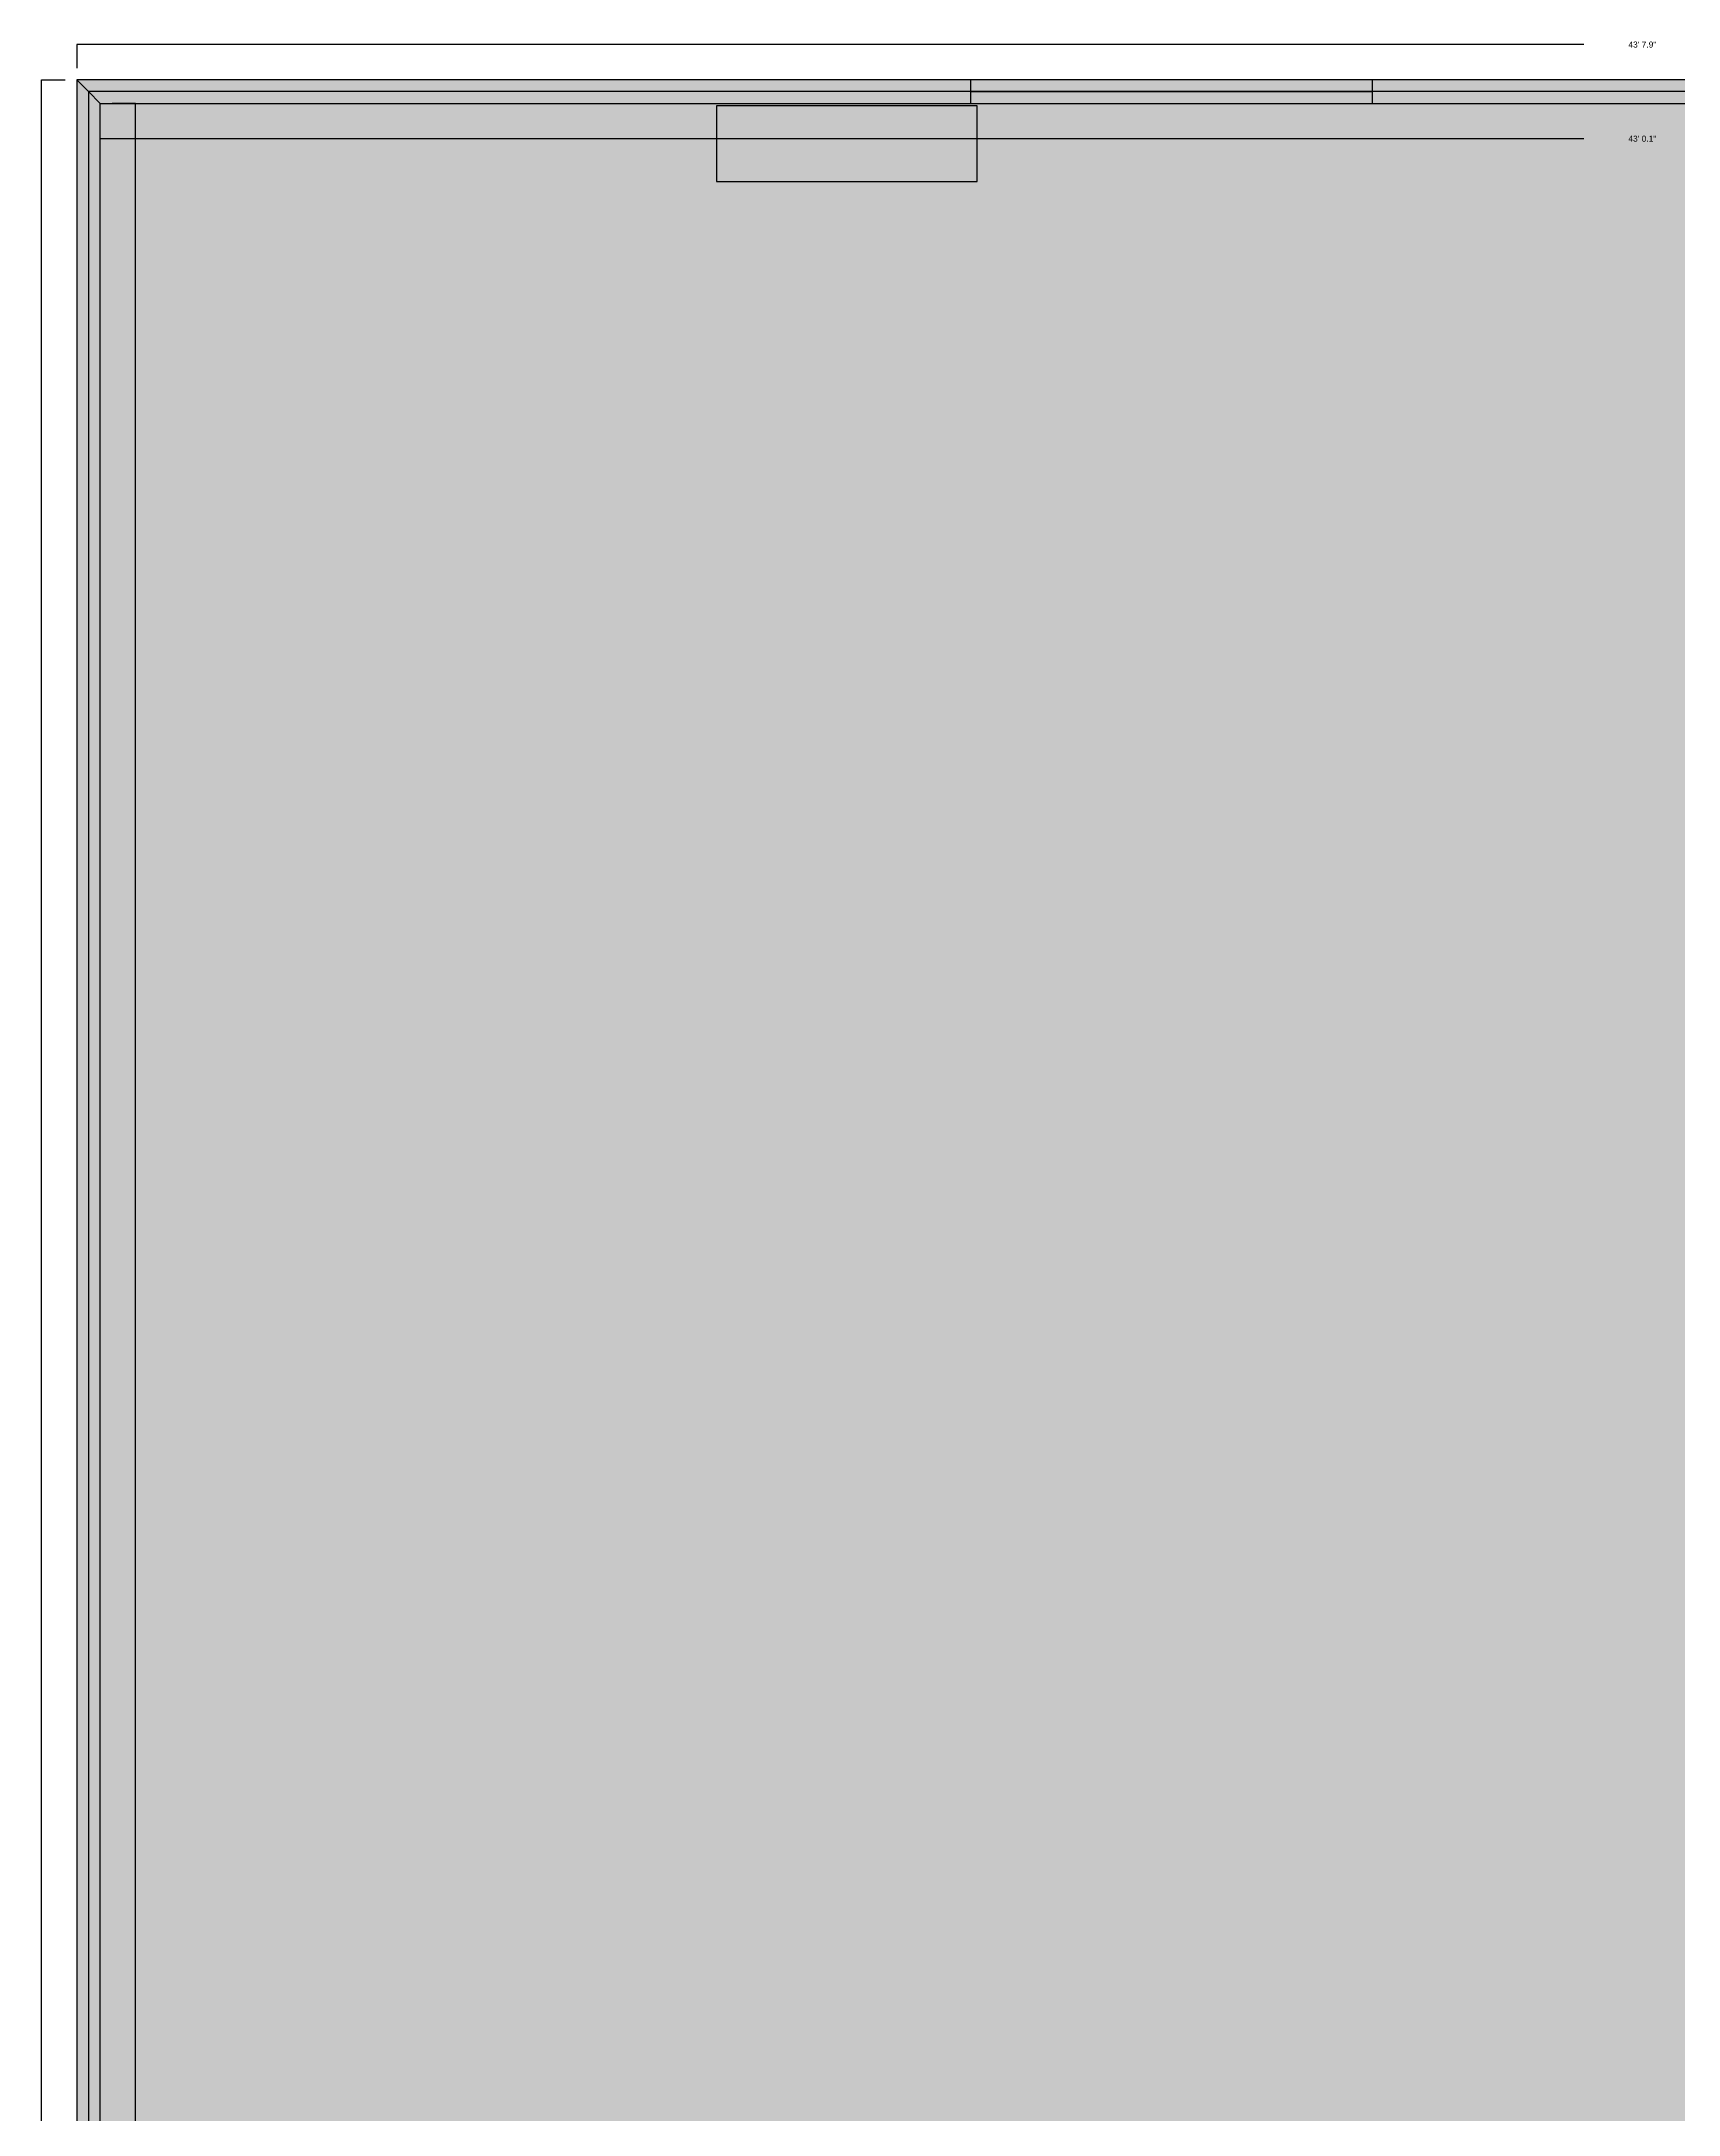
# Model space of a CAD drawing. Header units: feet. Extents: x -25 to 25.8, y -50.2 to 49.7.
# Drawn here: x -24.83 to -2, y 15.77 to 44.69 of the extents above; entities that cross this region are included whole.
import ezdxf

# ---------------------------------------------------------------- set-up
doc = ezdxf.new("R2010")
doc.units = ezdxf.units.FT
doc.header["$MEASUREMENT"] = 0
for name, color, linetype in [('Poly-DimensionsExterior', 255, 'Continuous'), ('Poly-DimensionsInterior', 250, 'Continuous'), ('Poly-Furniture', 45, 'Continuous'), ('Poly-RoomsHatch', 31, 'Continuous'), ('Poly-Walls', 8, 'Continuous'), ('Poly-WallsHatch', 8, 'Continuous'), ('Poly-Windows', 8, 'Continuous')]:
    doc.layers.add(name, color=color, linetype=linetype)
doc.styles.get("Standard").update_dxf_attribs({"font": 'arial.ttf'})

msp = doc.modelspace()

# ---------------------------------------------------------------- hatches: boundary and pattern name
at = {"layer": 'Poly-RoomsHatch'}
h = msp.add_hatch(color=31, dxfattribs=at)
h.dxf.hatch_style = 1
h.paths.add_polyline_path([(-24.173708, -43.991288), (-23.057588, -43.991288), (24.173711, -43.991288), (24.173711, 14.845408), (23.069678, 14.845408), (23.069678, 17.541728), (24.126598, 17.541728), (24.126598, 35.428625), (19.160236, 35.428625), (19.160236, 43.991289), (-24.173708, 43.991289)])
at = {"layer": 'Poly-WallsHatch'}
h = msp.add_hatch(color=8, dxfattribs=at)
h.dxf.hatch_style = 1
h.paths.add_polyline_path([(-24.173708, -43.991288), (-24.009666, -43.827246), (-24.009666, 43.827247), (-24.173708, 43.991289), (-24.33775, 44.155331), (-24.33775, -44.15533)])
h = msp.add_hatch(color=8, dxfattribs=at)
h.dxf.hatch_style = 1
h.paths.add_polyline_path([(-24.173708, 43.991289), (-24.009666, 43.827247), (18.996194, 43.827247), (19.160236, 43.991289), (19.324278, 44.155331), (-24.33775, 44.155331)])
at = {"layer": 'Poly-Windows'}
h = msp.add_hatch(color=255, dxfattribs=at)
h.dxf.hatch_style = 1
h.paths.add_polyline_path([(-11.875298, 44.155331), (-11.875298, 43.827247), (-6.269436, 43.827247), (-6.269436, 44.155331)])

# ---------------------------------------------------------------- linework, layer by layer
at = {"layer": 'Poly-DimensionsExterior', "color": 255}
for points in [[(-3.324798, 44.647457), (-24.33775, 44.647457), (-24.33775, 44.319373)], [(-24.829876, 0.818063), (-24.829876, 44.155331), (-24.501792, 44.155331)]]:
    msp.add_lwpolyline(points, dxfattribs=at)
at = {"layer": 'Poly-DimensionsInterior', "color": 250}
for points in [[(-23.51754, 0.818063), (-23.51754, 43.827247), (-23.845624, 43.827247)], [(-3.324798, 43.335122), (-24.009666, 43.335122), (-24.009666, 43.663205)]]:
    msp.add_lwpolyline(points, dxfattribs=at)
at = {"layer": 'Poly-Furniture', "color": 45}
for points in [[(-11.78317, 43.79445), (-15.418778, 43.79445)], [(-15.418778, 43.79445), (-15.418778, 42.735814)], [(-11.78317, 42.735814), (-11.78317, 43.79445)], [(-11.78317, 43.79445), (-11.78317, 43.79445)], [(-15.418778, 42.735814), (-11.78317, 42.735814)]]:
    msp.add_lwpolyline(points, dxfattribs=at)
at = {"layer": 'Poly-Rooms', "color": 31}
msp.add_lwpolyline([(-24.173708, -43.991288), (-23.057588, -43.991288), (24.173711, -43.991288), (24.173711, 14.845408), (23.069678, 14.845408), (23.069678, 17.541728), (24.126598, 17.541728), (24.126598, 35.428625), (19.160236, 35.428625), (19.160236, 43.991289), (-24.173708, 43.991289), (-24.173708, -43.991288)], dxfattribs=at)
at = {"layer": 'Poly-Walls', "color": 8}
for points in [[(-24.173708, -43.991288), (-24.009666, -43.827246), (-24.009666, 43.827247), (-24.173708, 43.991289), (-24.33775, 44.155331), (-24.33775, -44.15533), (-24.173708, -43.991288)], [(-24.173708, 43.991289), (-24.009666, 43.827247), (18.996194, 43.827247), (19.160236, 43.991289), (19.324278, 44.155331), (-24.33775, 44.155331), (-24.173708, 43.991289)], [(-24.173708, -43.991288), (-24.009666, -43.827246), (-24.009666, 43.827247), (-24.173708, 43.991289), (-24.33775, 44.155331), (-24.33775, -44.15533), (-24.173708, -43.991288)], [(-24.173708, 43.991289), (-24.009666, 43.827247), (18.996194, 43.827247), (19.160236, 43.991289), (19.324278, 44.155331), (-24.33775, 44.155331), (-24.173708, 43.991289)]]:
    msp.add_lwpolyline(points, dxfattribs=at)
at = {"layer": 'Poly-Windows', "color": 255}
msp.add_lwpolyline([(-11.875298, 44.155331), (-11.875298, 43.827247), (-6.269436, 43.827247), (-6.269436, 44.155331), (-11.875298, 44.155331)], dxfattribs=at)
at = {"layer": 'Poly-Windows', "color": 8}
msp.add_lwpolyline([(-11.875298, 43.991289), (-6.269436, 43.991289)], dxfattribs=at)

# ---------------------------------------------------------------- texts
at = {"layer": 'Poly-DimensionsExterior', "color": 255, "insert": (-2.506736, 44.647458), "char_height": 0.084, "width": 0.55104, "attachment_point": 5}
msp.add_mtext('\\A1;43\' 7.9"', dxfattribs=at)
at = {"layer": 'Poly-DimensionsInterior', "color": 250, "insert": (-2.506736, 43.335124), "char_height": 0.084, "width": 0.55104, "attachment_point": 5}
msp.add_mtext('\\A1;43\' 0.1"', dxfattribs=at)

doc.saveas('drawing.dxf')
